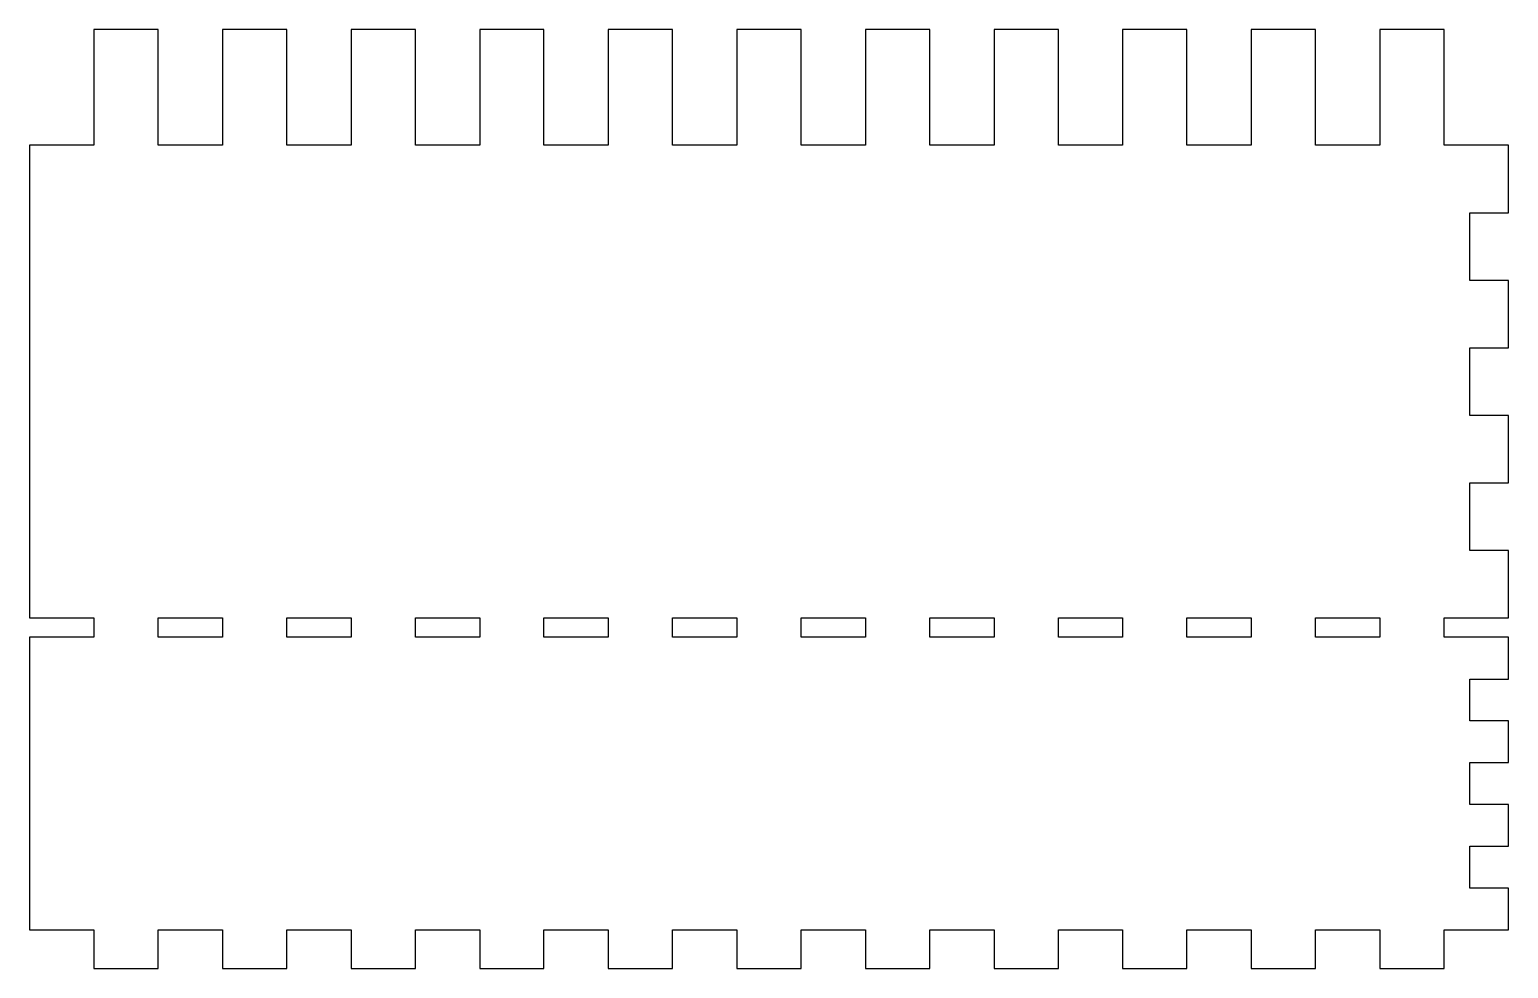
# Model space of a CAD drawing. Header units: millimetres. Extents: x -198 to 32, y 14 to 160.
import ezdxf

# ---------------------------------------------------------------- set-up
doc = ezdxf.new("R2010")
doc.units = ezdxf.units.MM

msp = doc.modelspace()

# ---------------------------------------------------------------- linework, layer by layer
for points in [[(31.96, 100.16), (25.96, 100.16), (25.96, 110.66), (31.96, 110.66), (31.96, 121.16), (25.96, 121.16), (25.96, 131.66), (31.96, 131.66), (31.96, 142.16), (21.96, 142.16), (21.96, 160.16), (11.96, 160.16), (11.96, 142.16), (1.96, 142.16), (1.96, 160.16), (-8.04, 160.16), (-8.04, 142.16), (-18.04, 142.16), (-18.04, 160.16), (-28.04, 160.16), (-28.04, 142.16), (-38.04, 142.16), (-38.04, 160.16), (-48.04, 160.16), (-48.04, 142.16), (-58.04, 142.16), (-58.04, 160.16), (-68.04, 160.16), (-68.04, 142.16), (-78.04, 142.16), (-78.04, 160.16), (-88.04, 160.16), (-88.04, 142.16), (-98.04, 142.16), (-98.04, 160.16), (-108.04, 160.16), (-108.04, 142.16), (-118.04, 142.16), (-118.04, 160.16), (-128.04, 160.16), (-128.04, 142.16), (-138.04, 142.16), (-138.04, 160.16), (-148.04, 160.16), (-148.04, 142.16), (-158.04, 142.16), (-158.04, 160.16), (-168.04, 160.16), (-168.04, 142.16), (-178.04, 142.16), (-178.04, 160.16), (-188.04, 160.16), (-188.04, 142.16), (-198.04, 142.16), (-198.04, 68.66), (-188.04, 68.66), (-188.04, 65.66), (-198.04, 65.66), (-198.04, 20.16), (-188.04, 20.16), (-188.04, 14.16), (-178.04, 14.16), (-178.04, 20.16), (-168.04, 20.16), (-168.04, 14.16), (-158.04, 14.16), (-158.04, 20.16), (-148.04, 20.16), (-148.04, 14.16), (-138.04, 14.16), (-138.04, 20.16), (-128.04, 20.16), (-128.04, 14.16), (-118.04, 14.16), (-118.04, 20.16), (-108.04, 20.16), (-108.04, 14.16), (-98.04, 14.16), (-98.04, 20.16), (-88.04, 20.16), (-88.04, 14.16), (-78.04, 14.16), (-78.04, 20.16), (-68.04, 20.16), (-68.04, 14.16), (-58.04, 14.16), (-58.04, 20.16), (-48.04, 20.16), (-48.04, 14.16), (-38.04, 14.16), (-38.04, 20.16), (-28.04, 20.16), (-28.04, 14.16), (-18.04, 14.16), (-18.04, 20.16), (-8.04, 20.16), (-8.04, 14.16), (1.96, 14.16), (1.96, 20.16), (11.96, 20.16), (11.96, 14.16), (21.96, 14.16), (21.96, 20.16), (31.96, 20.16), (31.96, 26.66), (25.96, 26.66), (25.96, 33.16), (31.96, 33.16), (31.96, 39.66), (25.96, 39.66), (25.96, 46.16), (31.96, 46.16), (31.96, 52.66), (25.96, 52.66), (25.96, 59.16), (31.96, 59.16), (31.96, 65.66), (21.96, 65.66), (21.96, 68.66), (31.96, 68.66), (31.96, 79.16), (25.96, 79.16), (25.96, 89.66), (31.96, 89.66)], [(-168.04, 68.66), (-168.04, 65.66), (-178.04, 65.66), (-178.04, 68.66)], [(-148.04, 68.66), (-148.04, 65.66), (-158.04, 65.66), (-158.04, 68.66)], [(-128.04, 68.66), (-128.04, 65.66), (-138.04, 65.66), (-138.04, 68.66)], [(-108.04, 68.66), (-108.04, 65.66), (-118.04, 65.66), (-118.04, 68.66)], [(-88.04, 68.66), (-88.04, 65.66), (-98.04, 65.66), (-98.04, 68.66)], [(-68.04, 68.66), (-68.04, 65.66), (-78.04, 65.66), (-78.04, 68.66)], [(-48.04, 68.66), (-48.04, 65.66), (-58.04, 65.66), (-58.04, 68.66)], [(-28.04, 68.66), (-28.04, 65.66), (-38.04, 65.66), (-38.04, 68.66)], [(-8.04, 68.66), (-8.04, 65.66), (-18.04, 65.66), (-18.04, 68.66)], [(11.96, 68.66), (11.96, 65.66), (1.96, 65.66), (1.96, 68.66)]]:
    msp.add_lwpolyline(points, close=True)

doc.saveas('drawing.dxf')
